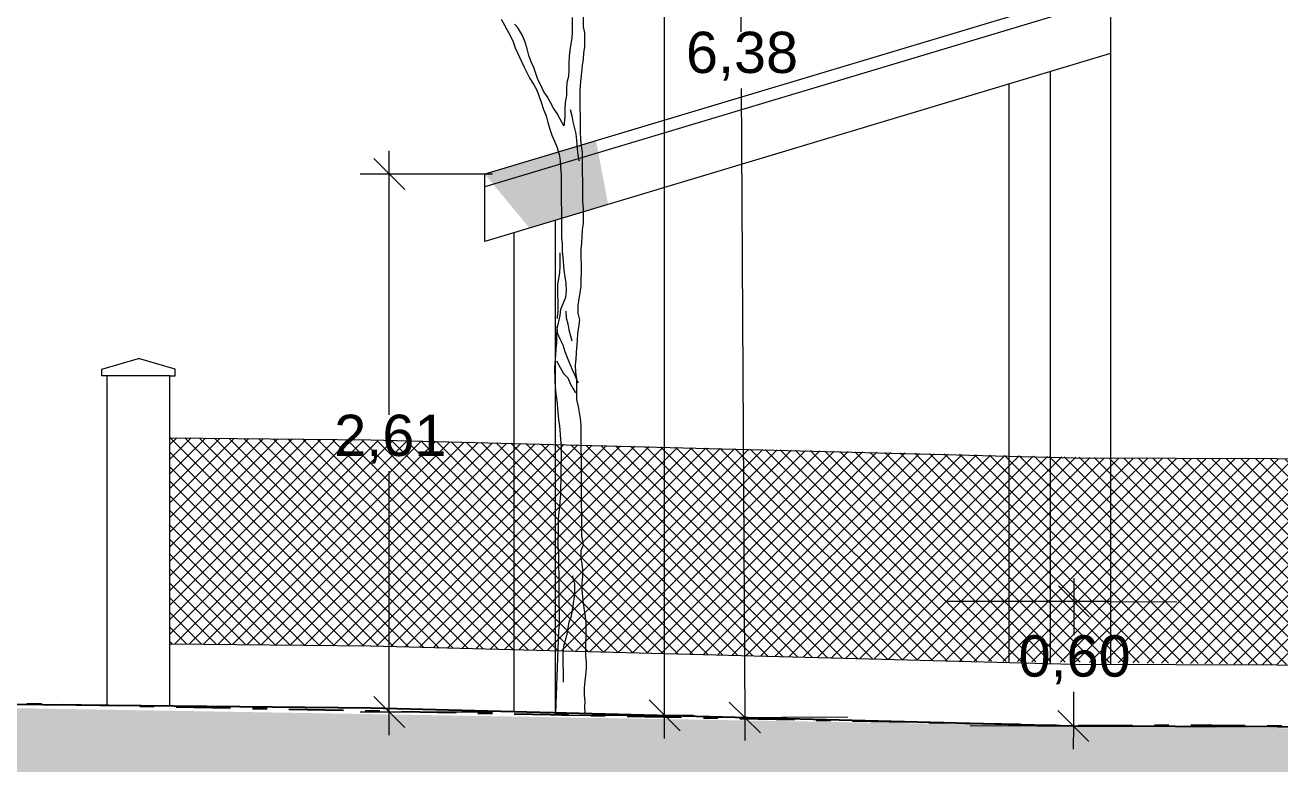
# Model space of a CAD drawing. Header units: millimetres. Extents: x 318905 to 439572, y -5133 to 105868.
# Drawn here: x 349086 to 355171, y -788 to 2795 of the extents above; entities that cross this region are included whole.
import ezdxf

# ---------------------------------------------------------------- set-up
doc = ezdxf.new("R2010")
doc.units = ezdxf.units.MM
doc.header["$MEASUREMENT"] = 0
doc.linetypes.add('AStair_dashed', pattern=[1800, 800, -1000])
doc.linetypes.add('Axe', pattern=[546.805537, 264.583325, -105.833328, 70.555556, -105.833328])
for name, color, linetype, lineweight in [('0_Stylo_No__1', 7, 'Continuous', 5), ('0_Stylo_No__98', 154, 'Continuous', 0), ('2D -  Dessin général_Stylo_No__1', 7, 'Continuous', 5), ('2D -  Dessin général_Stylo_No__21', 7, 'Continuous', 25), ('2D - Dessin général_Stylo_No__121', 255, 'Continuous', 5), ('2D - Dessins placés (Géomètre)_Stylo_No__1', 7, 'Continuous', 5), ('2D - Dessins placés (Géomètre)_Stylo_No__141', 1, 'Continuous', 25)]:
    doc.layers.add(name, color=color, linetype=linetype, lineweight=lineweight)
for name, color, linetype, lineweight, true_color in [('2D -  Dessin général_Stylo_No__81', 7, 'Continuous', 13, 0x6a6a6a), ('2D - Dessin général_Stylo_No__102', 7, 'Continuous', 0, 0xcccccc), ('2D - Dessin général_Stylo_No__150', 7, 'Continuous', 0, 0xcccccc), ('INTI_Agencement_Stylo_No__102', 7, 'Continuous', 0, 0xcccccc)]:
    doc.layers.add(name, color=color, linetype=linetype, lineweight=lineweight, true_color=true_color)
doc.styles.add('STYLE_GENERE_3', font='')
doc.styles.get('STYLE_GENERE_3').set_extended_font_data('Arial')
doc.dimstyles.new('STYLE_GENERE__1', dxfattribs={"dimtxt": 200, "dimasz": 142.5, "dimexe": 0.18, "dimexo": 500, "dimgap": 0.09, "dimtad": 0, "dimtih": 1, "dimtoh": 1, "dimlfac": 0.001, "dimzin": 0, "dimdsep": 46, "dimtxsty": 'STYLE_GENERE_3', "dimblk": 'ARROWHEAD_6', "dimblk1": 'ARROWHEAD_6', "dimblk2": 'ARROWHEAD_6', "dimcen": 0.09, "dimclrd": 154, "dimclre": 154, "dimclrt": 154, "dimazin": 0, "dimtfac": 1, "dimtdec": 4, "dimtmove": 0, "dimatfit": 3, "dimfxl": 0, "dimtolj": 1, "dimtzin": 0, "dimarcsym": 0})

# ---------------------------------------------------------------- blocks, each defined once
blk = doc.blocks.new('arbre6[1]', base_point=(351659.1, -542.5))
at = {"layer": 'INTI_Agencement_Stylo_No__102', "linetype": 'Continuous'}
for p, q in [((351395.7, 2823.8), (351410.5, 2794.5)), ((351473.8, 2784.4), (351459.1, 2800.3)), ((351738.6, 2832.3), (351739.1, 2762.7)), ((351794.9, 2787.3), (351794.4, 2851.5)), ((351410.5, 2794.5), (351440.1, 2741.2)), ((351440.1, 2741.2), (351452.5, 2714.6)), ((351498.4, 2744.4), (351473.8, 2784.4)), ((351510.8, 2712.4), (351498.4, 2744.4)), ((351739.1, 2762.7), (351736.9, 2733.2)), ((351800, 2757.9), (351794.9, 2787.3)), ((351800.5, 2691), (351800, 2757.9)), ((351452.5, 2714.6), (351462.4, 2685.2)), ((351462.4, 2685.2), (351504.4, 2594.6)), ((351520.8, 2680.4), (351510.8, 2712.4)), ((351528.4, 2648.3), (351520.8, 2680.4)), ((351736.9, 2733.2), (351727.6, 2674.2)), ((351795.9, 2658.8), (351800.5, 2691)), ((351540.8, 2616.3), (351528.4, 2648.3)), ((351725.4, 2644.8), (351723.2, 2612.6)), ((351727.6, 2674.2), (351725.4, 2644.8)), ((351789, 2599.8), (351793.7, 2629.3)), ((351793.7, 2629.3), (351795.9, 2658.8)), ((351504.4, 2594.6), (351534.1, 2536)), ((351553.1, 2589.7), (351540.8, 2616.3)), ((351573, 2531), (351553.1, 2589.7)), ((351723.5, 2577.8), (351721.3, 2545.7)), ((351723.2, 2612.6), (351723.5, 2577.8)), ((351782.2, 2535.5), (351786.8, 2567.7)), ((351786.8, 2567.7), (351789, 2599.8)), ((351534.1, 2536), (351551.3, 2509.4)), ((351551.3, 2509.4), (351568.5, 2480.1)), ((351587.8, 2504.3), (351573, 2531)), ((351600.2, 2475), (351587.8, 2504.3)), ((351714.2, 2516.2), (351712, 2486.7)), ((351721.3, 2545.7), (351714.2, 2516.2)), ((351777.8, 2473.9), (351780, 2503.4)), ((351780, 2503.4), (351782.2, 2535.5)), ((351568.5, 2480.1), (351588.4, 2421.4)), ((351617.4, 2448.4), (351600.2, 2475)), ((351634.7, 2419.1), (351617.4, 2448.4)), ((351712.2, 2454.6), (351705.2, 2419.7)), ((351712, 2486.7), (351712.2, 2454.6)), ((351779.3, 2275.9), (351777.8, 2473.9)), ((351588.4, 2421.4), (351600.9, 2386.7)), ((351600.9, 2386.7), (351613.3, 2354.7)), ((351649.5, 2392.5), (351634.7, 2419.1)), ((351666.7, 2365.9), (351649.5, 2392.5)), ((351705.2, 2419.7), (351703, 2387.6)), ((351703, 2387.6), (351703.3, 2352.8)), ((351729.8, 2385.2), (351737.3, 2355.8)), ((351613.3, 2354.7), (351620.8, 2322.6)), ((351620.8, 2322.6), (351630.8, 2290.6)), ((351681.5, 2339.2), (351666.7, 2365.9)), ((351698.8, 2307.3), (351681.5, 2339.2)), ((351701.1, 2318), (351698.8, 2307.3)), ((351703.3, 2352.8), (351701.1, 2318)), ((351737.3, 2355.8), (351742.4, 2326.4)), ((351742.4, 2326.4), (351757.4, 2267.6)), ((351630.8, 2290.6), (351640.7, 2261.2)), ((351640.7, 2261.2), (351653.1, 2231.9)), ((351757.4, 2267.6), (351760.1, 2235.6)), ((351782, 2241.1), (351779.3, 2275.9)), ((351653.1, 2231.9), (351665.5, 2205.3)), ((351665.5, 2205.3), (351675.5, 2167.9)), ((351760.1, 2235.6), (351765.4, 2176.7)), ((351784.6, 2209), (351782, 2241.1)), ((351789.7, 2176.9), (351784.6, 2209)), ((351675.5, 2167.9), (351680.6, 2138.5)), ((351680.6, 2138.5), (351683.2, 2103.7)), ((351765.4, 2176.7), (351770.5, 2147.3)), ((351770.5, 2147.3), (351773, 2136.6)), ((351791.5, 1941.4), (351789.7, 2176.9)), ((351683.2, 2103.7), (351685.9, 2071.6)), ((351685.9, 2071.6), (351688.2, 1763.8)), ((351794.2, 1904), (351791.5, 1941.4)), ((351794.7, 1834.4), (351794.2, 1904)), ((351790.1, 1802.2), (351794.7, 1834.4)), ((351785.7, 1737.9), (351790.1, 1802.2)), ((351688.2, 1763.8), (351690.9, 1734.4)), ((351690.9, 1734.4), (351691.1, 1699.6)), ((351783.5, 1708.5), (351785.7, 1737.9)), ((351784.3, 1596), (351783.5, 1708.5)), ((351679, 1691.5), (351679.5, 1624.5)), ((351691.1, 1699.6), (351693.8, 1670.2)), ((351693.8, 1670.2), (351699.1, 1606)), ((351677.3, 1595.1), (351668, 1536.1)), ((351679.5, 1624.5), (351677.3, 1595.1)), ((351699.1, 1606), (351709.3, 1541.8)), ((351782.2, 1563.9), (351784.3, 1596)), ((351668, 1536.1), (351669, 1407.6)), ((351709.3, 1541.8), (351709.6, 1507)), ((351777.8, 1496.9), (351782.4, 1529.1)), ((351782.4, 1529.1), (351782.2, 1563.9)), ((351707.4, 1474.9), (351683.5, 1415.8)), ((351709.6, 1507), (351707.4, 1474.9)), ((351768.5, 1435.3), (351773.1, 1467.5)), ((351773.1, 1467.5), (351777.8, 1496.9)), ((351669, 1407.6), (351666.8, 1378.2)), ((351683.5, 1415.8), (351678.9, 1386.3)), ((351707.9, 1408), (351710.6, 1375.9)), ((351768.8, 1397.8), (351768.5, 1435.3)), ((351678.9, 1386.3), (351664.8, 1321.9)), ((351666.8, 1378.2), (351666.8, 1372.8)), ((351710.6, 1375.9), (351718.1, 1346.5)), ((351718.1, 1346.5), (351723.2, 1317.1)), ((351776.3, 1365.8), (351768.8, 1397.8)), ((351771.7, 1330.9), (351776.3, 1365.8)), ((351664.8, 1321.9), (351662.6, 1289.8)), ((351662.6, 1289.8), (351662.8, 1255)), ((351664.7, 1335.3), (351667.3, 1303.2)), ((351667.3, 1303.2), (351679.7, 1273.9)), ((351723.2, 1317.1), (351730.7, 1287.7)), ((351730.7, 1287.7), (351738.2, 1263.7)), ((351764.9, 1266.6), (351767.1, 1298.8)), ((351767.1, 1298.8), (351771.7, 1330.9)), ((351660.6, 1225.5), (351658.4, 1193.4)), ((351662.8, 1255), (351660.6, 1225.5)), ((351679.7, 1273.9), (351694.5, 1244.6)), ((351694.5, 1244.6), (351704.5, 1212.6)), ((351760.5, 1207.7), (351764.9, 1266.6)), ((351658.4, 1193.4), (351654, 1134.5)), ((351663.5, 1166.7), (351680.8, 1134.7)), ((351704.5, 1212.6), (351714.5, 1183.2)), ((351714.5, 1183.2), (351739.2, 1124.5)), ((351756.1, 1146.1), (351758.3, 1175.6)), ((351758.3, 1175.6), (351760.5, 1207.7)), ((351654, 1134.5), (351654.5, 1070.2)), ((351680.8, 1134.7), (351698, 1105.4)), ((351698, 1105.4), (351717.6, 1084.2)), ((351739.2, 1124.5), (351751.6, 1097.9)), ((351751.6, 1097.9), (351764, 1068.6)), ((351756.3, 1111.3), (351756.1, 1146.1)), ((351761.4, 1079.2), (351756.3, 1111.3)), ((351654.5, 1070.2), (351657.1, 1040.8)), ((351657.1, 1040.8), (351659.8, 1006.1)), ((351717.6, 1084.2), (351730, 1057.5)), ((351730, 1057.5), (351744.8, 1030.9)), ((351762.2, 980.2), (351761.4, 1079.2)), ((351764, 1068.6), (351768.9, 1060.6)), ((351659.8, 1006.1), (351664.9, 976.7)), ((351664.9, 976.7), (351670.2, 917.8)), ((351744.8, 1030.9), (351754.7, 1012.3)), ((351769.7, 945.5), (351762.2, 980.2)), ((351670.2, 917.8), (351672.9, 883)), ((351779.9, 886.7), (351769.7, 945.5)), ((351672.9, 883), (351678, 851)), ((351782.6, 854.6), (351779.9, 886.7)), ((351786.6, 316.6), (351782.6, 854.6)), ((351678, 851), (351683.4, 786.8)), ((351683.4, 786.8), (351686.1, 752)), ((351686.1, 752), (351686.6, 685.1)), ((351686.6, 685.1), (351684.3, 655.6)), ((351684.3, 655.6), (351684.9, 586)), ((351684.9, 586), (351682.6, 556.6)), ((351682.6, 556.6), (351682.9, 521.8)), ((351682.9, 521.8), (351678.5, 462.9)), ((351673.9, 430.7), (351671.7, 398.6)), ((351678.5, 462.9), (351673.9, 430.7)), ((351671.7, 398.6), (351672.2, 329)), ((351672.2, 329), (351670, 299.5)), ((351794.2, 273.9), (351786.6, 316.6)), ((351670, 299.5), (351670.2, 267.4)), ((351670.2, 267.4), (351672.9, 235.3)), ((351782.3, 247), (351794.2, 273.9)), ((351782.5, 212.2), (351782.3, 247)), ((351672.9, 235.3), (351675.5, -112.7)), ((351787.6, 182.8), (351782.5, 212.2)), ((351790.3, 153.4), (351787.6, 182.8)), ((351741.9, 118.1), (351741.8, 123.5)), ((351790.5, 121.3), (351790.3, 153.4)), ((351751.8, 86.1), (351741.9, 118.1)), ((351752.1, 51.3), (351751.8, 86.1)), ((351788.3, 89.1), (351790.5, 121.3)), ((351788.5, 57), (351788.3, 89.1)), ((351745.3, -10.3), (351749.9, 21.8)), ((351749.9, 21.8), (351752.1, 51.3)), ((351791.2, 22.2), (351788.5, 57)), ((351793.9, -9.9), (351791.2, 22.2)), ((351736, -72), (351740.6, -39.8)), ((351740.6, -39.8), (351745.3, -10.3)), ((351804.1, -74), (351793.9, -9.9)), ((351675.5, -112.7), (351673.3, -142.1)), ((351714.7, -157.8), (351724, -98.8)), ((351724, -98.8), (351736, -72)), ((351806.8, -103.4), (351804.1, -74)), ((351807.3, -170.4), (351806.8, -103.4)), ((351673.3, -142.1), (351659.1, -542.5)), ((351707.7, -187.3), (351714.7, -157.8)), ((351805.1, -199.8), (351807.3, -170.4)), ((351696, -249), (351698.2, -216.8)), ((351698.2, -216.8), (351707.7, -187.3)), ((351805.5, -264.1), (351805.1, -199.8)), ((351697, -390.8), (351696, -249)), ((351808.2, -293.5), (351805.5, -264.1)), ((351808.4, -325.6), (351808.2, -293.5)), ((351801.6, -387.2), (351806.2, -357.7)), ((351806.2, -357.7), (351808.4, -325.6)), ((351799.4, -419.4), (351801.6, -387.2)), ((351799.7, -454.1), (351799.4, -419.4)), ((351802.3, -483.6), (351799.7, -454.1)), ((351800.1, -513), (351802.3, -483.6)), ((351659.1, -542.5), (351802.8, -542.5)), ((351802.8, -542.5), (351800.1, -513))]:
    blk.add_line(p, q, dxfattribs=at)
blk = doc.blocks.new('*D120')
at = {"layer": '0_Stylo_No__98', "linetype": 'Continuous'}
for p, q in [((354246.8, -74.6), (354097.4, 76)), ((354172.6, 113.2), (354172.1, 0.7)), ((354031.5, 1.3), (354672.1, -1.3)), ((354172.1, 0.7), (354171.4, -164.2)), ((354170.3, -438.9), (354169.7, -603.8)), ((354095, -528.5), (354244.3, -679.1)), ((353669.7, -601.8), (354310.3, -604.4)), ((354169.7, -603.8), (354169.2, -716.3))]:
    blk.add_line(p, q, dxfattribs=at)
at = {"layer": '0_Stylo_No__98', "insert": (353904, -401.6), "char_height": 200, "attachment_point": 7, "style": 'STYLE_GENERE_3'}
blk.add_mtext('\\A1;{\\pql;\\fArial|b0|i0|c0|p34;0,60}', dxfattribs=at)
blk = doc.blocks.new('ARROWHEAD_6')
at = {"color": 0, "linetype": 'Continuous', "lineweight": 0}
for p, q in [((-0.5, -0.5), (0.5, 0.5)), ((0, 0), (-1, 0))]:
    blk.add_line(p, q, dxfattribs=at)
blk = doc.blocks.new('*D124')
at = {"layer": '0_Stylo_No__98', "linetype": 'Continuous'}
for p, q in [((352187.7, 7634.5), (352187.7, 7747)), ((352262.7, 7559.5), (352112.7, 7709.5)), ((352687.7, 7634.5), (352047.1, 7634.5)), ((352187.7, 3678.3), (352187.7, 7634.5)), ((352187.7, -552.4), (352187.7, 3403.7)), ((352112.7, -477.4), (352262.7, -627.4)), ((352328.3, -552.4), (351687.7, -552.4)), ((352187.7, -664.9), (352187.7, -552.4))]:
    blk.add_line(p, q, dxfattribs=at)
at = {"layer": '0_Stylo_No__98', "insert": (351920.8, 3441), "char_height": 200, "attachment_point": 7, "style": 'STYLE_GENERE_3'}
blk.add_mtext('\\A1;{\\pql;\\fArial|b0|i0|c0|p34;8,19}', dxfattribs=at)
blk = doc.blocks.new('*D125')
at = {"layer": '0_Stylo_No__98', "linetype": 'Continuous'}
for p, q in [((352538.8, 5926.7), (352539.5, 5814.2)), ((352614.9, 5739.7), (352464, 5888.8)), ((352398.9, 5813.4), (353039.5, 5817.1)), ((352539.5, 5814.2), (352557.2, 2763.2)), ((352558.8, 2488.5), (352576.6, -562.5)), ((352501.1, -488), (352652, -637.1)), ((352435.9, -563.3), (353076.6, -559.6)), ((352576.6, -562.5), (352577.2, -675))]:
    blk.add_line(p, q, dxfattribs=at)
at = {"layer": '0_Stylo_No__98', "insert": (352291.1, 2525.9), "char_height": 200, "attachment_point": 7, "style": 'STYLE_GENERE_3'}
blk.add_mtext('\\A1;{\\pql;\\fArial|b0|i0|c0|p34;6,38}', dxfattribs=at)
blk = doc.blocks.new('*D126')
at = {"layer": '0_Stylo_No__98', "linetype": 'Continuous'}
for p, q in [((350927.5, 1998.1), (350777.5, 2148.1)), ((350852.5, 2073.1), (350852.5, 2185.6)), ((351352.5, 2073.1), (350711.9, 2073.1)), ((350852.5, 905.8), (350852.5, 2073.1)), ((350852.5, -536.2), (350852.5, 631.2)), ((350777.5, -461.2), (350927.5, -611.2)), ((351352.5, -536.2), (350711.9, -536.2)), ((350852.5, -648.7), (350852.5, -536.2))]:
    blk.add_line(p, q, dxfattribs=at)
at = {"layer": '0_Stylo_No__98', "insert": (350585.6, 668.5), "char_height": 200, "attachment_point": 7, "style": 'STYLE_GENERE_3'}
blk.add_mtext('\\A1;{\\pql;\\fArial|b0|i0|c0|p34;2,61}', dxfattribs=at)

msp = doc.modelspace()

# ---------------------------------------------------------------- hatches: boundary and pattern name
at = {"layer": '2D - Dessin général_Stylo_No__102', "linetype": 'Continuous'}
h = msp.add_hatch(dxfattribs=at)
h.set_pattern_fill('Terre', color=256, style=0, pattern_type=2)
h.set_pattern_definition([(45, (0, 0), (-137.88582, 137.88582), []), (45, (-45.96, 45.96), (-275.77163, 275.77163), []), (45, (-91.92, 91.92), (-275.77163, 275.77163), []), (135, (-137.886, 137.886), (45.961939, 45.961939), [194.99999, -194.99999])])
h.paths.add_polyline_path([(345991.901, -466.032), (345947.966, -4824.443), (376408.16, -5131.497), (376453.028, -696.229), (375475.242, -713.686), (373602.056, -725.432), (369508.22, -731.381), (361366.352, -680.577), (354169.655, -603.838)])
at = {"layer": '2D - Dessin général_Stylo_No__121', "linetype": 'Continuous'}
msp.add_hatch(color=256, dxfattribs=at).paths.add_polyline_path([(351315.114, 2073.117), (351854.875, 2235.045), (351913.456, 1925.98), (351531.838, 1811.495)])
at = {"layer": '2D - Dessin général_Stylo_No__150', "linetype": 'Continuous'}
h = msp.add_hatch(dxfattribs=at)
h.set_pattern_fill('Faïence_5x5_diagonale', color=256, style=0, pattern_type=2)
h.set_pattern_definition([(45, (0, 0), (-35.355339, 35.355339), []), (135, (0, 0), (35.355339, 35.355339), [])])
h.paths.add_polyline_path([(349788.488, 794.361), (349788.488, -205.639), (350839.544, -217.442), (353537.815, -287.422), (355313.708, -307.574), (358901.708, -327.005), (361368.426, -366.586), (361368.426, 633.414), (358358.897, 680.138), (354349.368, 695.577), (351143.279, 774.681)])

# ---------------------------------------------------------------- linework, layer by layer
at = {"layer": '0_Stylo_No__1', "linetype": 'Continuous'}
msp.add_line((354349.368, 5482.153), (354349.368, -304.423), dxfattribs=at)
at = {"layer": '2D -  Dessin général_Stylo_No__1', "linetype": 'Continuous'}
for p, q in [((354349.782, 2983.517), (351315.114, 2073.117)), ((354349.782, 2922.002), (351315.114, 2011.602)), ((354349.846, 2656.897), (351315.114, 1746.478)), ((351315.114, 1746.478), (351315.114, 2073.117)), ((349483.844, -502.578), (349483.844, 1094.361)), ((349788.488, 1094.361), (349483.844, 1094.361)), ((349788.488, -505.649), (349788.488, 1094.361))]:
    msp.add_line(p, q, dxfattribs=at)
at = {"layer": '2D -  Dessin général_Stylo_No__1', "linetype": 'Continuous', "flags": 128}
for points in [[(349483.844, 1094.361), (349458.689, 1094.361), (349458.689, 1126.132), (349636.166, 1177.854)], [(349788.488, 1094.361), (349813.643, 1094.361), (349813.643, 1126.132), (349636.166, 1177.854)], [(349788.488, 794.361), (350763.402, 784.533), (354170.824, 696.16), (358122.671, 683.247), (359680.744, 662.742), (361368.426, 633.414)], [(349788.488, -205.639), (350763.402, -215.467), (354170.824, -303.84), (358122.671, -316.753), (359680.744, -337.258), (361368.426, -366.586)]]:
    msp.add_lwpolyline(points, dxfattribs=at)
at = {"layer": '2D -  Dessin général_Stylo_No__21', "linetype": 'Continuous', "flags": 128}
msp.add_lwpolyline([(345991.852, -467.377), (350762.233, -515.465), (354169.655, -603.838), (358121.502, -616.75), (359679.575, -637.255), (361465.947, -668.298), (365610.523, -697.336), (367737.606, -724.482), (370718.704, -736.099), (374332.92, -722.728), (375552.716, -713.073), (376464.379, -696.229)], dxfattribs=at)
at = {"layer": '2D -  Dessin général_Stylo_No__81', "linetype": 'AStair_dashed'}
msp.add_line((354349.368, -0.52), (352717.317, -0.533), dxfattribs=at)
at = {"layer": '2D - Dessins placés (Géomètre)_Stylo_No__1', "linetype": 'Continuous'}
for p, q in [((354057.55, 2569.209), (354057.55, -300.902)), ((353857.55, 2509.209), (353857.55, -295.715)), ((351657.092, 1849.071), (351657.092, -540.317)), ((351457.092, 1789.071), (351457.092, -536.171))]:
    msp.add_line(p, q, dxfattribs=at)
at = {"layer": '2D - Dessins placés (Géomètre)_Stylo_No__141', "linetype": 'Axe', "flags": 128}
msp.add_lwpolyline([(345991.852, -431.303), (354169.702, -600.835), (354842.678, -600.58), (359746.845, -632.619), (361386.608, -652.305), (365560.847, -690.09), (367799.575, -721.381), (371077.778, -736.872), (376464.379, -699.012)], dxfattribs=at)

# ---------------------------------------------------------------- block references
at = {"layer": 'INTI_Agencement_Stylo_No__102', "linetype": 'Continuous'}
msp.add_blockref('arbre6[1]', (351659.099, -542.456), dxfattribs=at)

# ---------------------------------------------------------------- dimensions: what is measured, and where the dimension line sits
at = {"color": 154, "linetype": 'Continuous', "lineweight": 0}
for base, p1, p2, angle, picture, middle in [((352187.679, 7634.463), (352187.679, -552.434), (369844.465, 7634.463), 90, '*D124', (352215.877, 3541.014)), ((352576.567, -562.52), (354049.368, 5823.012), (352576.567, -562.52), 270.3331934, '*D125', (352586.224, 2625.856)), ((350852.547, 2073.117), (351457.092, -536.171), (351315.114, 2073.117), 90, '*D126', (350880.745, 768.473)), ((354169.655, -603.838), (354349.368, 0), (354165.828, -603.822), 269.7670203, '*D120', (354199.083, -301.558))]:
    dim = msp.add_linear_dim(base=base, p1=p1, p2=p2, angle=angle, dimstyle='STYLE_GENERE__1', dxfattribs=at)
    dim.commit()
    dim.dimension.update_dxf_attribs({"geometry": picture, "text_midpoint": middle, "dimtype": 160})

doc.saveas('drawing.dxf')
